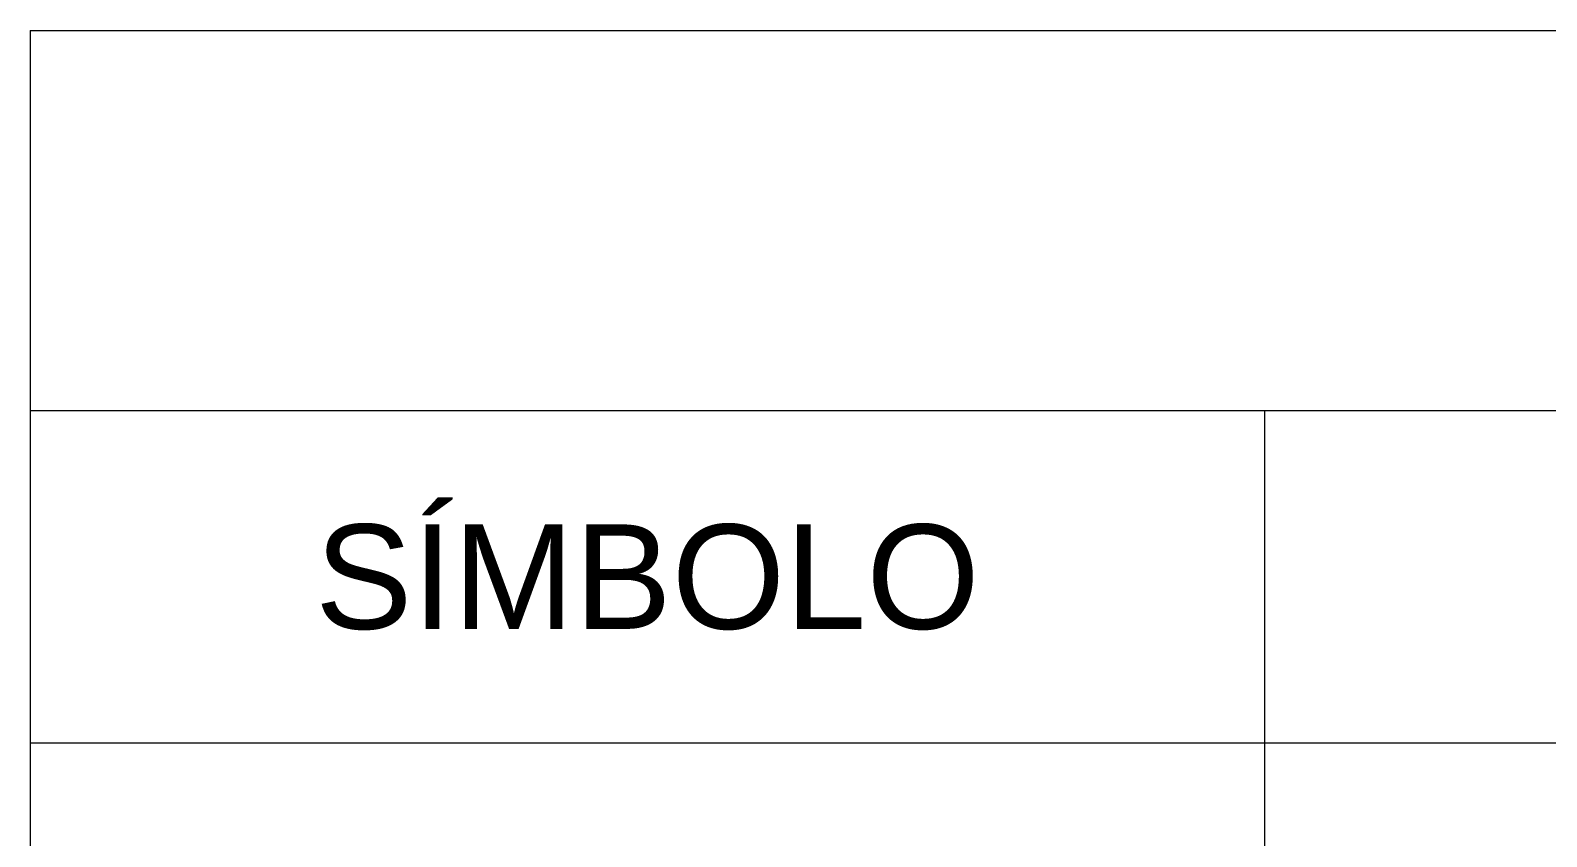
# Model space of a CAD drawing. Header units: metres. Extents: x -2 to 241, y -44 to 80.
# Drawn here: x 34 to 37.194, y 3.603 to 5.3 of the extents above; entities that cross this region are included whole.
import ezdxf
from ezdxf.enums import TextEntityAlignment as Align

# ---------------------------------------------------------------- set-up
doc = ezdxf.new("R2010")
doc.units = ezdxf.units.M
doc.header["$LTSCALE"] = 0.1
doc.layers.add('LEGENDA', color=7, linetype='Continuous', lineweight=13)
doc.styles.add('COSCIP-TEXTO', font='arial.ttf')

msp = doc.modelspace()

# ---------------------------------------------------------------- linework, layer by layer
at = {"layer": 'LEGENDA'}
for p, q in [((34, 5.3), (34, -2.8)), ((34, 5.3), (50, 5.3)), ((34, 4.5), (50, 4.5)), ((36.6, 4.5), (36.6, -2.8)), ((34, 3.8), (50, 3.8))]:
    msp.add_line(p, q, dxfattribs=at)

# ---------------------------------------------------------------- texts
at = {"layer": 'LEGENDA', "style": 'COSCIP-TEXTO'}
msp.add_text('SÍMBOLO', height=0.22, dxfattribs=at).set_placement((35.3, 4.15), align=Align.MIDDLE_CENTER)

doc.saveas('drawing.dxf')
